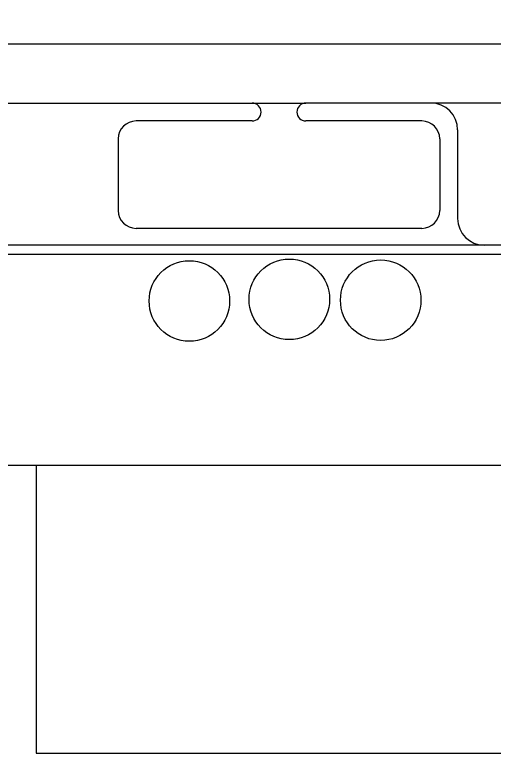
# Model space of a CAD drawing. Header units: millimetres. Extents: x -1219.95 to -1218.25, y 2261.23 to 2262.28.
# Drawn here: x -1219.4424 to -1219.192, y 2261.2257 to 2261.6108 of the extents above; entities that cross this region are included whole.
import ezdxf

# ---------------------------------------------------------------- set-up
doc = ezdxf.new("R2010")
doc.units = ezdxf.units.MM
doc.header["$LTSCALE"] = 10
doc.layers.add('jacuzzi', color=1, linetype='Continuous')

msp = doc.modelspace()

# ---------------------------------------------------------------- linework, layer by layer
at = {"layer": 'jacuzzi'}
for p, q in [((-1219.67673, 2261.59566), (-1218.96293, 2261.59566)), ((-1219.67673, 2261.56472), (-1219.29042, 2261.56472)), ((-1218.98668, 2261.56472), (-1219.29042, 2261.56472)), ((-1219.31842, 2261.55538), (-1219.37901, 2261.55538)), ((-1219.22984, 2261.55538), (-1219.29042, 2261.55538)), ((-1219.21117, 2261.55072), (-1219.21117, 2261.50405)), ((-1219.38834, 2261.54605), (-1219.38834, 2261.50872)), ((-1219.2205, 2261.54605), (-1219.2205, 2261.50872)), ((-1219.22984, 2261.49938), (-1219.37901, 2261.49938)), ((-1218.97664, 2261.49058), (-1219.67673, 2261.49058)), ((-1218.80731, 2261.48568), (-1219.68923, 2261.48568)), ((-1219.43112, 2261.37568), (-1219.43112, 2261.22568)), ((-1219.43112, 2261.22568), (-1218.83112, 2261.22568))]:
    msp.add_line(p, q, dxfattribs=at)
at = {"layer": 'jacuzzi', "color": 3}
msp.add_lwpolyline([(-1218.25376, 2261.38968, -0.414214), (-1218.26776, 2261.37568), (-1219.93976, 2261.37568, -0.414214), (-1219.95376, 2261.38968), (-1219.95376, 2262.26168, -0.414214), (-1219.93976, 2262.27568), (-1218.26776, 2262.27568, -0.414214), (-1218.25376, 2262.26168)], format="xyb", close=True, dxfattribs=at)
at = {"layer": 'jacuzzi'}
for centre in [(-1219.35121, 2261.46151), (-1219.29902, 2261.46239), (-1219.25132, 2261.46192)]:
    msp.add_circle(centre, 0.021, dxfattribs=at)
for centre, radius, start, end in [((-1219.31842, 2261.56005), 0.00467, 270, 90), ((-1219.29042, 2261.56005), 0.00467, 90, 270), ((-1219.22517, 2261.55072), 0.014, 0, 90), ((-1219.37901, 2261.54605), 0.00933, 90, 180), ((-1219.22984, 2261.54605), 0.00933, 0, 90), ((-1219.37901, 2261.50872), 0.00933, 180, 270), ((-1219.22984, 2261.50872), 0.00933, 270, 0), ((-1219.19717, 2261.50458), 0.014, 180, 270)]:
    msp.add_arc(centre, radius, start, end, dxfattribs=at)

doc.saveas('drawing.dxf')
